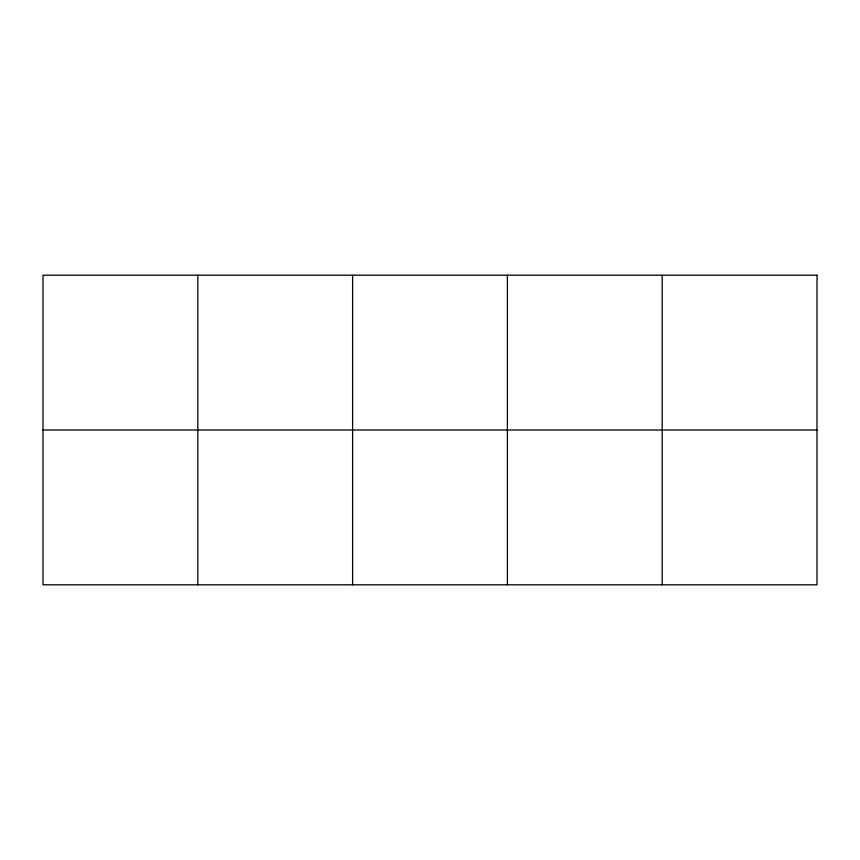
<?xml version="1.0" encoding="UTF-8"?>
<svg xmlns="http://www.w3.org/2000/svg" width="860" height="860" viewBox="0 0 860 860"><rect width="100%" height="100%" fill="white"/><g stroke="black" fill="none" stroke-linecap="round" stroke-linejoin="round"><path stroke-width="1.29" d="M43 430L817 430M662.2 275.2L662.2 584.8M507.4 275.2L507.4 584.8M352.6 275.2L352.6 584.8M197.8 275.2L197.8 584.8M817 275.2L43 275.2L43 584.8L817 584.8L817 275.2"/></g></svg>
